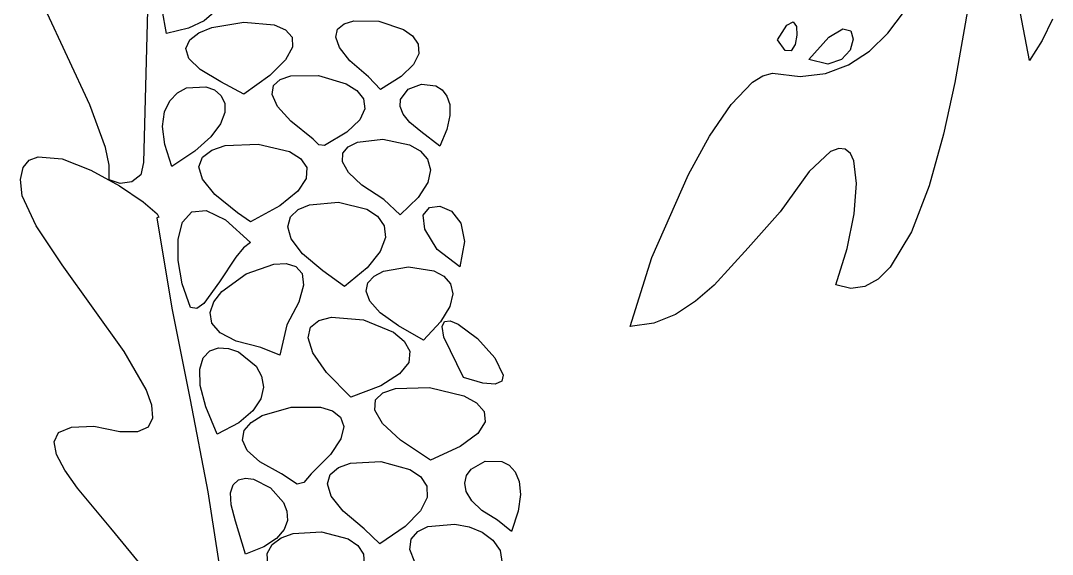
# Model space of a CAD drawing. Extents: x 4 to 212, y 2 to 159.
# Drawn here: x 152.4 to 208.2, y 77.2 to 106.1 of the extents above; entities that cross this region are included whole.
import ezdxf

# ---------------------------------------------------------------- set-up
doc = ezdxf.new("R2010")
doc.units = 0

msp = doc.modelspace()

# ---------------------------------------------------------------- linework, layer by layer
at = {"layer": 'Layer 1'}
for p, q in [((159.349642, 108.71252), (159.084727, 98.38703)), ((203.745581, 107.237431), (202.950675, 102.715918)), ((156.168773, 101.510512), (153.754198, 106.701193)), ((160.316209, 105.362273), (160.079134, 106.662552)), ((199.335942, 105.387519), (200.23335, 106.56817)), ((206.993132, 103.91039), (206.418751, 106.910256)), ((162.353235, 106.042572), (161.509653, 105.654732)), ((162.887827, 106.496999), (162.353235, 106.042572)), ((169.926233, 105.880601), (170.456964, 106.045733)), ((170.456964, 106.045733), (171.809943, 106.026893)), ((171.809943, 106.026893), (173.132766, 105.589468)), ((208.227936, 106.138855), (207.673637, 104.984001)), ((161.509653, 105.654732), (160.316209, 105.362273)), ((162.070068, 105.402389), (162.771981, 105.695605)), ((162.771981, 105.695605), (164.50093, 105.985222)), ((164.50093, 105.985222), (166.151812, 105.828989)), ((166.151812, 105.828989), (166.756138, 105.564893)), ((166.756138, 105.564893), (167.110741, 105.166792)), ((169.47042, 105.166062), (169.576442, 105.589721)), ((169.576442, 105.589721), (169.926233, 105.880601)), ((173.132766, 105.589468), (173.625802, 105.231372)), ((193.367869, 105.018352), (193.875792, 105.816219)), ((193.875792, 105.816219), (194.210396, 105.994169)), ((194.210396, 105.994169), (194.38578, 105.748181)), ((194.38578, 105.748181), (194.416044, 105.27423)), ((196.141502, 105.159926), (196.893537, 105.609403)), ((196.893537, 105.609403), (197.32936, 105.506556)), ((197.32936, 105.506556), (197.457524, 105.058348)), ((160.316209, 105.362273), (160.316209, 105.362273)), ((161.375046, 104.556712), (161.578845, 105.020253)), ((161.578845, 105.020253), (162.070068, 105.402389)), ((167.110741, 105.166792), (167.138885, 104.627171)), ((169.670991, 104.602588), (169.47042, 105.166062)), ((173.625802, 105.231372), (173.922819, 104.78973)), ((193.367874, 105.018352), (193.367869, 105.018352)), ((193.367869, 105.018352), (193.367869, 105.018352)), ((193.777102, 104.444379), (193.367874, 105.018352)), ((194.416044, 105.27423), (194.315286, 104.768295)), ((195.064699, 103.951162), (196.141502, 105.159926)), ((197.457524, 105.058348), (197.286585, 104.471742)), ((198.330207, 104.409307), (199.335942, 105.387519)), ((207.673637, 104.984001), (206.993132, 103.91039)), ((161.535406, 104.01928), (161.375046, 104.556712)), ((167.138885, 104.627171), (166.763836, 103.938517)), ((170.240984, 103.892267), (169.670991, 104.602588)), ((173.922819, 104.78973), (173.960991, 104.271576)), ((194.097606, 104.426352), (193.777102, 104.444379)), ((194.315286, 104.768295), (194.097606, 104.426352)), ((197.286585, 104.471742), (196.825098, 103.953701)), ((197.209291, 103.668448), (198.330207, 104.409307)), ((162.136662, 103.415471), (161.535406, 104.01928)), ((166.763836, 103.938517), (165.908857, 103.093315)), ((171.243224, 103.028064), (170.240984, 103.892267)), ((173.960991, 104.271576), (173.677491, 103.683945)), ((196.081618, 103.711186), (195.064699, 103.951162)), ((195.064699, 103.951162), (195.064699, 103.951162)), ((196.825098, 103.953701), (196.081618, 103.711186)), ((163.255548, 102.752799), (162.136662, 103.415471)), ((173.677491, 103.683945), (173.009492, 103.03387)), ((195.966338, 103.199858), (197.209291, 103.668448)), ((163.255548, 102.752796), (163.255548, 102.752799)), ((163.255548, 102.752799), (163.255548, 102.752799)), ((164.497213, 102.084051), (163.255548, 102.752796)), ((165.908857, 103.093315), (164.497213, 102.084051)), ((166.113009, 102.544772), (166.469556, 102.87911)), ((166.469556, 102.87911), (167.040046, 103.07494)), ((167.040046, 103.07494), (168.538502, 103.085583)), ((168.538502, 103.085583), (170.039684, 102.645708)), ((171.24323, 103.028067), (171.243224, 103.028064)), ((171.243224, 103.028064), (171.243224, 103.028064)), ((171.894167, 102.328385), (171.24323, 103.028067)), ((173.009492, 103.03387), (171.894167, 102.328385)), ((190.864016, 101.527816), (192.015112, 102.724967)), ((192.015112, 102.724967), (192.564382, 103.071013)), ((192.564382, 103.071013), (193.086905, 103.219151)), ((193.086905, 103.219151), (194.594495, 103.038454)), ((194.594495, 103.038454), (195.966338, 103.199858)), ((202.950675, 102.715918), (202.336451, 99.914205)), ((160.497324, 101.727736), (160.908056, 102.155454)), ((160.908056, 102.155454), (161.401307, 102.418066)), ((161.401307, 102.418066), (162.448822, 102.488014)), ((162.448822, 102.488014), (162.909813, 102.31537)), ((162.909813, 102.31537), (163.266777, 102.017661)), ((166.041491, 102.063301), (166.113009, 102.544772)), ((170.039684, 102.645708), (170.61358, 102.27839)), ((170.61358, 102.27839), (170.974897, 101.824322)), ((172.976115, 101.788016), (173.38881, 102.354004)), ((173.38881, 102.354004), (174.11175, 102.625206)), ((174.11175, 102.625206), (174.89496, 102.526892)), ((174.89496, 102.526892), (175.231049, 102.315813)), ((175.231049, 102.315813), (175.488465, 101.984331)), ((160.21575, 101.124903), (160.497324, 101.727736)), ((163.266777, 102.017661), (163.473077, 101.604897)), ((163.473077, 101.604897), (163.482076, 101.087088)), ((166.326087, 101.426071), (166.041491, 102.063301)), ((170.974897, 101.824322), (171.052549, 101.292127)), ((172.964227, 101.417831), (172.976115, 101.788016)), ((175.488465, 101.984331), (175.63596, 101.523104)), ((157.01934, 99.201915), (156.168773, 101.510512)), ((160.109969, 100.336943), (160.21575, 101.124903)), ((163.482076, 101.087088), (163.247138, 100.474244)), ((167.037886, 100.624456), (166.326087, 101.426071)), ((171.052549, 101.292127), (170.775447, 100.690432)), ((173.123641, 101.001973), (172.964227, 101.417831)), ((173.485605, 100.549785), (173.123641, 101.001973)), ((175.63596, 101.523104), (175.642288, 100.922792)), ((189.688995, 99.805021), (190.864016, 101.527816)), ((163.247138, 100.474244), (162.721626, 99.776376)), ((168.247974, 99.64983), (167.037886, 100.624456)), ((170.775447, 100.690432), (170.072506, 100.027863)), ((174.081364, 100.070607), (173.485605, 100.549785)), ((175.642288, 100.922792), (175.476202, 100.174052)), ((160.226618, 99.353848), (160.109969, 100.336943)), ((170.072506, 100.027863), (168.872639, 99.313046)), ((174.081369, 100.070607), (174.081364, 100.070607)), ((174.081364, 100.070607), (174.081364, 100.070607)), ((175.106454, 99.267543), (174.081369, 100.070607)), ((175.476202, 100.174052), (175.106454, 99.267543)), ((202.336451, 99.914205), (201.558253, 97.128089)), ((160.612334, 98.165607), (160.226618, 99.353848)), ((162.721626, 99.776376), (161.858904, 99.003494)), ((163.491273, 99.302093), (165.277491, 99.386431)), ((165.277491, 99.386431), (166.96804, 98.976189)), ((168.55644, 99.33802), (168.247974, 99.64983)), ((168.247974, 99.64983), (168.247974, 99.64983)), ((168.247974, 99.64983), (168.247974, 99.64983)), ((168.872639, 99.313046), (168.55644, 99.33802)), ((170.142714, 99.243555), (170.644515, 99.490203)), ((170.644515, 99.490203), (172.019113, 99.645997)), ((172.019113, 99.645997), (173.456527, 99.342058)), ((173.456527, 99.342058), (174.036849, 99.014039)), ((188.545424, 97.733908), (189.688995, 99.805021)), ((157.218529, 98.242537), (157.01934, 99.201915)), ((161.858904, 99.003494), (160.612334, 98.165607)), ((162.269311, 98.682435), (162.768514, 99.061725)), ((162.768514, 99.061725), (163.491273, 99.302093)), ((166.96804, 98.976189), (167.571211, 98.598331)), ((169.833989, 98.420059), (169.850946, 98.886354)), ((169.850946, 98.886354), (170.142714, 99.243555)), ((174.036849, 99.014039), (174.438545, 98.566707)), ((196.232923, 98.976896), (195.068749, 97.906531)), ((196.676211, 99.149388), (196.232923, 98.976896)), ((197.031591, 99.109069), (196.676211, 99.149388)), ((197.302534, 98.877673), (197.031591, 99.109069)), ((197.492509, 98.476938), (197.302534, 98.877673)), ((152.570024, 98.110151), (152.895106, 98.507492)), ((152.895106, 98.507492), (153.376919, 98.699064)), ((153.376919, 98.699064), (154.683367, 98.579805)), ((154.683367, 98.579805), (156.234621, 97.982165)), ((157.21483, 97.460051), (157.218529, 98.242537)), ((159.084727, 98.38703), (158.935874, 97.725052)), ((162.076154, 98.15913), (162.269311, 98.682435)), ((167.571211, 98.598331), (167.902991, 98.112104)), ((170.156619, 97.84613), (169.833989, 98.420059)), ((174.438545, 98.566707), (174.596839, 97.998602)), ((197.643434, 97.254391), (197.492509, 98.476938)), ((152.433517, 97.478319), (152.570024, 98.110151)), ((156.234621, 97.982165), (157.775938, 97.135941)), ((158.935874, 97.725052), (158.449857, 97.344681)), ((160.612334, 98.165607), (160.612334, 98.165607)), ((162.271534, 97.486718), (162.076154, 98.15913)), ((167.902991, 98.112104), (167.880891, 97.522603)), ((170.883612, 97.166026), (170.156619, 97.84613)), ((174.596839, 97.998602), (174.446955, 97.308264)), ((186.574132, 93.256022), (188.545424, 97.733908)), ((195.068749, 97.906531), (193.511311, 95.724085)), ((152.517427, 96.583271), (152.433517, 97.478319)), ((157.813801, 97.25374), (157.21483, 97.460051)), ((157.21483, 97.460051), (157.21483, 97.460051)), ((157.775938, 97.135941), (159.052571, 96.270925)), ((158.449857, 97.344681), (157.813801, 97.25374)), ((162.937942, 96.660106), (162.271534, 97.486718)), ((167.880891, 97.522603), (167.422418, 96.834918)), ((172.079745, 96.381209), (170.883612, 97.166026)), ((174.446955, 97.308264), (173.924115, 96.494234)), ((197.512122, 95.615317), (197.643434, 97.254391)), ((201.558253, 97.128089), (200.601486, 94.639748)), ((153.27005, 94.95899), (152.517427, 96.583271)), ((164.157869, 95.674203), (162.937942, 96.660106)), ((167.422418, 96.834918), (166.445083, 96.054142)), ((159.052571, 96.270925), (159.809775, 95.616911)), ((166.445083, 96.054142), (164.866393, 95.185368)), ((167.437097, 95.840369), (168.056116, 96.104661)), ((168.056116, 96.104661), (169.620012, 96.241607)), ((169.620012, 96.241607), (171.15174, 95.861601)), ((172.963544, 95.555051), (172.079742, 96.381212)), ((172.079742, 96.381212), (172.079745, 96.381209)), ((172.079745, 96.381209), (172.079745, 96.381209)), ((173.924115, 96.494234), (172.963544, 95.555051)), ((174.540407, 95.958284), (175.108543, 96.031784)), ((175.108543, 96.031784), (175.733674, 95.753579)), ((159.913984, 95.44084), (159.792805, 95.403693)), ((159.809775, 95.616911), (159.913984, 95.44084)), ((161.192636, 95.160101), (161.694484, 95.713657)), ((161.694484, 95.713657), (162.465246, 95.793096)), ((162.465246, 95.793096), (163.517402, 95.281376)), ((164.157874, 95.674203), (164.157869, 95.674203)), ((164.157869, 95.674203), (164.157869, 95.674203)), ((164.866393, 95.185368), (164.157874, 95.674203)), ((166.874898, 94.916224), (167.020025, 95.444485)), ((167.020025, 95.444485), (167.437097, 95.840369)), ((171.15174, 95.861601), (171.73055, 95.479703)), ((171.73055, 95.479703), (172.091328, 94.970922)), ((174.206757, 95.539494), (174.540407, 95.958284)), ((174.285081, 94.78183), (174.206757, 95.539494)), ((175.733674, 95.753579), (176.238312, 95.117253)), ((193.511311, 95.724085), (191.786189, 93.781157)), ((197.126331, 93.733603), (197.512122, 95.615317)), ((154.686523, 92.847146), (153.27005, 94.95899)), ((159.792805, 95.403693), (160.618107, 90.504021)), ((160.947223, 94.249474), (161.192636, 95.160101)), ((163.517402, 95.281376), (164.86343, 94.061452)), ((167.071711, 94.2548), (166.874898, 94.916224)), ((172.091328, 94.970922), (172.164079, 94.336042)), ((176.238312, 95.117253), (176.444966, 94.116391)), ((172.164079, 94.336042), (171.878805, 93.575849)), ((174.952869, 93.691707), (174.285081, 94.78183)), ((200.601486, 94.639748), (199.451554, 92.731357)), ((160.945768, 93.09882), (160.947223, 94.249474)), ((164.487925, 93.782549), (164.074425, 93.272434)), ((164.86343, 94.061452), (164.487925, 93.782549)), ((167.680462, 93.459429), (167.071711, 94.2548)), ((176.444966, 94.116391), (176.176147, 92.744578)), ((191.786189, 93.781157), (189.937004, 91.76356)), ((164.074425, 93.272434), (163.192675, 91.929234)), ((168.771147, 92.529327), (167.680462, 93.459429)), ((171.878805, 93.575849), (171.16551, 92.691127)), ((174.952874, 93.691707), (174.952869, 93.691707)), ((174.952869, 93.691707), (174.952869, 93.691707)), ((176.176147, 92.744578), (174.952874, 93.691707)), ((185.393147, 89.512752), (186.574132, 93.256022)), ((196.513817, 91.783137), (197.126331, 93.733603)), ((158.030348, 88.174186), (154.686523, 92.847146)), ((161.17579, 91.825183), (160.945768, 93.09882)), ((164.628536, 92.362172), (166.12688, 92.896438)), ((166.12688, 92.896438), (166.792998, 92.93219)), ((166.792998, 92.93219), (167.321863, 92.774314)), ((167.321863, 92.774314), (167.652058, 92.393278)), ((171.16551, 92.691127), (169.954197, 91.68266)), ((172.064078, 92.521396), (173.41002, 92.754038)), ((173.41002, 92.754038), (174.772446, 92.539288)), ((199.451554, 92.731357), (198.79959, 92.082824)), ((163.318149, 91.407766), (164.628536, 92.362172)), ((167.652058, 92.393278), (167.722171, 91.759551)), ((169.954197, 91.68266), (168.771144, 92.529327)), ((168.771144, 92.529327), (168.771147, 92.529327)), ((168.771147, 92.529327), (168.771147, 92.529327)), ((171.209101, 91.883748), (171.545564, 92.250549)), ((171.545564, 92.250549), (172.064078, 92.521396)), ((174.772446, 92.539288), (175.311565, 92.250896)), ((175.311565, 92.250896), (175.676875, 91.834763)), ((198.79959, 92.082824), (198.093863, 91.685095)), ((161.624812, 90.545607), (161.17579, 91.825183)), ((163.192675, 91.929234), (162.336648, 90.773182)), ((167.722171, 91.759551), (167.470785, 90.843601)), ((171.113999, 91.426291), (171.209101, 91.883748)), ((175.676875, 91.834763), (175.809066, 91.28559)), ((189.937004, 91.76356), (188.928911, 90.883666)), ((197.332546, 91.573442), (196.513817, 91.783137)), ((198.093863, 91.685095), (197.332546, 91.573442)), ((162.886974, 90.846838), (163.318149, 91.407766)), ((171.319569, 90.883476), (171.113999, 91.426291)), ((175.809066, 91.28559), (175.648828, 90.59808)), ((160.618107, 90.504021), (161.595049, 85.55475)), ((161.955302, 90.497002), (161.624812, 90.545607)), ((161.624812, 90.545607), (161.624812, 90.545607)), ((162.336648, 90.773182), (161.955302, 90.497002)), ((162.687031, 90.269468), (162.886974, 90.846838)), ((167.470785, 90.843601), (166.836488, 89.615899)), ((171.885121, 90.260602), (171.319569, 90.883476)), ((175.648828, 90.59808), (175.13685, 89.766934)), ((188.928911, 90.883666), (187.845431, 90.173392)), ((162.779735, 89.705188), (162.687031, 90.269468)), ((168.114013, 89.487837), (168.566263, 89.854196)), ((168.566263, 89.854196), (169.248498, 90.02839)), ((169.248498, 90.02839), (170.967674, 89.881944)), ((170.967674, 89.881944), (172.601035, 89.211813)), ((172.869964, 89.562965), (171.885121, 90.260602)), ((187.845431, 90.173392), (186.671773, 89.6955)), ((163.2265, 89.183529), (162.779735, 89.705188)), ((166.836488, 89.615899), (166.449073, 87.962723)), ((167.975564, 88.9089), (168.114013, 89.487837)), ((172.869973, 89.562965), (172.869964, 89.562965)), ((172.869964, 89.562965), (172.869964, 89.562965)), ((174.213822, 88.786854), (172.869973, 89.562965)), ((175.13685, 89.766934), (174.213822, 88.786854)), ((175.225478, 89.520243), (175.356479, 89.79429)), ((175.318969, 88.952992), (175.225478, 89.520243)), ((175.356479, 89.79429), (175.662353, 89.820583)), ((175.662353, 89.820583), (176.093483, 89.644575)), ((176.093483, 89.644575), (177.133039, 88.867454)), ((186.671773, 89.6955), (185.393147, 89.512752)), ((185.393147, 89.512752), (185.393147, 89.512752)), ((164.088739, 88.734022), (163.2265, 89.183529)), ((165.427869, 88.386198), (164.088739, 88.734022)), ((168.234728, 88.096969), (167.975564, 88.9089)), ((172.601035, 89.211813), (173.176001, 88.731403)), ((173.176001, 88.731403), (173.478073, 88.181314)), ((176.377899, 86.757073), (175.318969, 88.952992)), ((177.133039, 88.867454), (178.078202, 87.826535)), ((159.21736, 86.119775), (158.030348, 88.174186)), ((162.306464, 87.824707), (162.66185, 88.199451)), ((162.66185, 88.199451), (163.133757, 88.361217)), ((163.133757, 88.361217), (163.671304, 88.334717)), ((163.671304, 88.334717), (164.223611, 88.144663)), ((165.427874, 88.3862), (165.427869, 88.386198)), ((165.427869, 88.386198), (165.427869, 88.386198)), ((166.449073, 87.962723), (165.427874, 88.3862)), ((173.478073, 88.181314), (173.423437, 87.581962)), ((162.118479, 87.212275), (162.306464, 87.824707)), ((164.223611, 88.144663), (165.168981, 87.372742)), ((168.975318, 87.031631), (168.234728, 88.096969)), ((178.078202, 87.826535), (178.532029, 86.885427)), ((162.148776, 86.33744), (162.118479, 87.212275)), ((165.168981, 87.372742), (165.460283, 86.840298)), ((173.423437, 87.581962), (172.92828, 86.953762)), ((165.460283, 86.840298), (165.562822, 86.243148)), ((170.281148, 85.692471), (168.975318, 87.031631)), ((172.92828, 86.953762), (171.908788, 86.317126)), ((177.4232, 86.456301), (176.377899, 86.757073)), ((176.377899, 86.757073), (176.377899, 86.757073)), ((178.450647, 86.565929), (178.097576, 86.407737)), ((178.532029, 86.885427), (178.450647, 86.565929)), ((159.527692, 85.273928), (159.21736, 86.119775)), ((162.448235, 85.175493), (162.148776, 86.33744)), ((165.562822, 86.243148), (165.425717, 85.606003)), ((171.908788, 86.317126), (170.281148, 85.692471)), ((171.618219, 85.549725), (172.026899, 85.935364)), ((172.026899, 85.935364), (172.713309, 86.168779)), ((172.713309, 86.168779), (174.551124, 86.218177)), ((174.551124, 86.218177), (176.39527, 85.776396)), ((178.097576, 86.407737), (177.4232, 86.456301)), ((161.595049, 85.55475), (162.557643, 80.575261)), ((165.425717, 85.606003), (164.998089, 84.953576)), ((170.281148, 85.692471), (170.281148, 85.692471)), ((171.579318, 85.002052), (171.618219, 85.549725)), ((176.39527, 85.776396), (177.089595, 85.395837)), ((177.089595, 85.395837), (177.509356, 84.921912)), ((159.587546, 84.591213), (159.527692, 85.273928)), ((163.067738, 83.701721), (162.448235, 85.175493)), ((164.998089, 84.953576), (164.229056, 84.310578)), ((165.496558, 84.701897), (167.05714, 85.153951)), ((167.05714, 85.153951), (168.653141, 85.156379)), ((168.653141, 85.156379), (169.292227, 84.960772)), ((169.292227, 84.960772), (169.733532, 84.618904)), ((172.002245, 84.282538), (171.579318, 85.002052)), ((177.509356, 84.921912), (177.562504, 84.36443)), ((159.350652, 84.103299), (159.587546, 84.591213)), ((164.229056, 84.310578), (163.067738, 83.701721)), ((164.522424, 83.890495), (164.901745, 84.335472)), ((164.901745, 84.335472), (165.496558, 84.701897)), ((169.733532, 84.618904), (169.908176, 84.11949)), ((172.979049, 83.38137), (172.002245, 84.282538)), ((177.562504, 84.36443), (177.15699, 83.733202)), ((154.239122, 83.278382), (154.483146, 83.782631)), ((154.483146, 83.782631), (155.17871, 84.07472)), ((155.17871, 84.07472), (156.396763, 84.125051)), ((156.396763, 84.125051), (157.801531, 83.838549)), ((157.801531, 83.838549), (158.770737, 83.841855)), ((158.770737, 83.841855), (159.350652, 84.103299)), ((163.067738, 83.701721), (163.067738, 83.701721)), ((164.427472, 83.37825), (164.522424, 83.890495)), ((169.908176, 84.11949), (169.747282, 83.451247)), ((177.15699, 83.733202), (176.200764, 83.038035)), ((154.375687, 82.59157), (154.239122, 83.278382)), ((164.685768, 82.810023), (164.427472, 83.37825)), ((169.747282, 83.451247), (169.181971, 82.602889)), ((174.601779, 82.288741), (172.979049, 83.38137)), ((154.821891, 81.751793), (154.375687, 82.59157)), ((165.366192, 82.197097), (164.685768, 82.810023)), ((169.181971, 82.602889), (168.143363, 81.563131)), ((176.200764, 83.038035), (174.601779, 82.288741)), ((166.53762, 81.550758), (165.366192, 82.197097)), ((169.622872, 81.898257), (170.274338, 82.137346)), ((170.274338, 82.137346), (171.907911, 82.219241)), ((171.907911, 82.219241), (173.483024, 81.796032)), ((174.601779, 82.288741), (174.601779, 82.288741)), ((176.788603, 81.804275), (177.552697, 82.232385)), ((177.552697, 82.232385), (178.447935, 82.224552)), ((178.447935, 82.224552), (178.85305, 82.021224)), ((178.85305, 82.021224), (179.180934, 81.665793)), ((155.506785, 80.788648), (154.821891, 81.751793)), ((167.39444, 81.00048), (166.53762, 81.550758)), ((166.53762, 81.550758), (166.53762, 81.550758)), ((168.143363, 81.563131), (167.756122, 81.081542)), ((169.025066, 81.006343), (169.181483, 81.52242)), ((169.181483, 81.52242), (169.622872, 81.898257)), ((173.483024, 81.796032), (174.061415, 81.40374)), ((176.449036, 81.055202), (176.547418, 81.462672)), ((176.547418, 81.462672), (176.788603, 81.804275)), ((179.180934, 81.665793), (179.394912, 81.143885)), ((163.786859, 80.520362), (163.933449, 80.963666)), ((163.933449, 80.963666), (164.214613, 81.221792)), ((164.214613, 81.221792), (164.593267, 81.314891)), ((164.593267, 81.314891), (165.03233, 81.263116)), ((165.03233, 81.263116), (165.943347, 80.805548)), ((167.756122, 81.081542), (167.39444, 81.00048)), ((169.22852, 80.346536), (169.025066, 81.006343)), ((174.061415, 81.40374), (174.4005, 80.895646)), ((176.530132, 80.596235), (176.449036, 81.055202)), ((179.394912, 81.143885), (179.458311, 80.441128)), ((157.308841, 78.610644), (155.506785, 80.788648)), ((162.557643, 80.575261), (163.3399, 75.584933)), ((163.811925, 79.871729), (163.786859, 80.520362)), ((165.943347, 80.805548), (166.651002, 80.0103)), ((169.866741, 79.539507), (169.22852, 80.346536)), ((174.4005, 80.895646), (174.425382, 80.275239)), ((176.827378, 80.100146), (176.530132, 80.596235)), ((179.458311, 80.441128), (179.33446, 79.543149)), ((164.045731, 78.997615), (163.811925, 79.871729)), ((166.651002, 80.0103), (166.835862, 79.536426)), ((174.425382, 80.275239), (174.061163, 79.54601)), ((177.377447, 79.581307), (176.827378, 80.100146)), ((166.835862, 79.536426), (166.858632, 79.038586)), ((171.014627, 78.581766), (169.866741, 79.539507)), ((174.061163, 79.54601), (173.232948, 78.71145)), ((178.217012, 79.054091), (177.377447, 79.581307)), ((179.33446, 79.543149), (178.986685, 78.435575)), ((164.045733, 78.997612), (164.045731, 78.997615)), ((164.045731, 78.997615), (164.045731, 78.997615)), ((164.587163, 77.210607), (164.045733, 78.997612)), ((166.858632, 79.038586), (166.68223, 78.536932)), ((173.232948, 78.71145), (171.865838, 77.775051)), ((173.90466, 78.434278), (174.45806, 78.705559)), ((174.45806, 78.705559), (175.916705, 78.829005)), ((175.916705, 78.829005), (176.687402, 78.682097)), ((176.687402, 78.682097), (177.395983, 78.39672)), ((178.21702, 79.054094), (178.217012, 79.054091)), ((178.217012, 79.054091), (178.217012, 79.054091)), ((178.986685, 78.435575), (178.21702, 79.054094)), ((159.214255, 76.294337), (157.308841, 78.610644)), ((166.68223, 78.536932), (166.269573, 78.051617)), ((166.51561, 78.096334), (167.164248, 78.325629)), ((167.164248, 78.325629), (168.700868, 78.417126)), ((168.700868, 78.417126), (170.138122, 78.039896)), ((171.865838, 77.775051), (171.014627, 78.581769)), ((171.014627, 78.581769), (171.014627, 78.581766)), ((171.014627, 78.581766), (171.014627, 78.581766)), ((173.558241, 78.022671), (173.90466, 78.434278)), ((177.395983, 78.39672), (177.975172, 77.973338)), ((165.583578, 77.602791), (164.587163, 77.210607)), ((166.269573, 78.051617), (165.583578, 77.602791)), ((165.771547, 77.255105), (166.030452, 77.740529)), ((166.030452, 77.740529), (166.51561, 78.096334)), ((170.138122, 78.039896), (170.662552, 77.683283)), ((170.662552, 77.683283), (170.973819, 77.218816)), ((173.486078, 77.470276), (173.558241, 78.022671)), ((177.975172, 77.973338), (178.357696, 77.412415)), ((165.80167, 76.636953), (165.771547, 77.255105)), ((170.973819, 77.218816), (171.00915, 76.649605)), ((173.755446, 76.776628), (173.486078, 77.470276)), ((178.357696, 77.412415), (178.476279, 76.714415))]:
    msp.add_line(p, q, dxfattribs=at)

doc.saveas('drawing.dxf')
